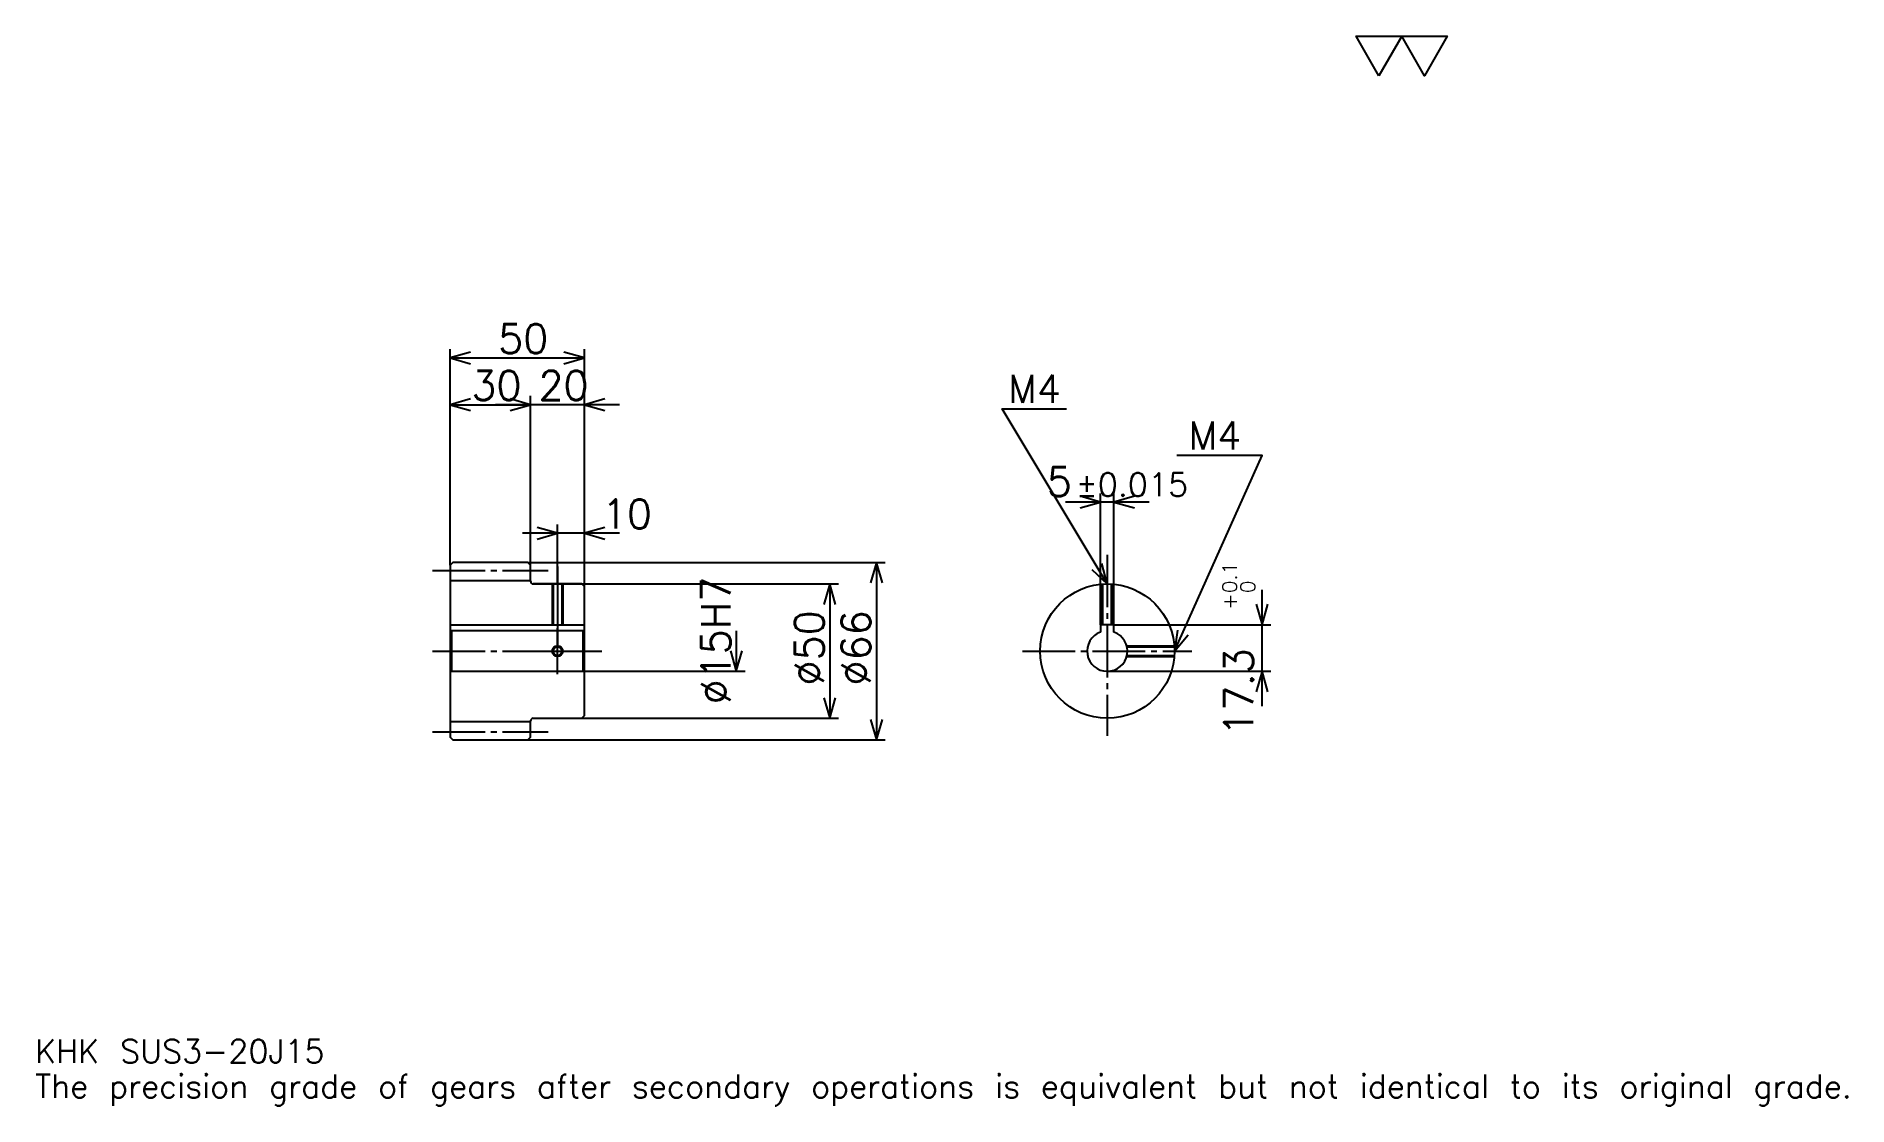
# Model space of a CAD drawing. Extents: x 22 to 696, y 8 to 406.
import ezdxf

# ---------------------------------------------------------------- set-up
doc = ezdxf.new("R2010")
doc.units = 0
doc.linetypes.add('DASHDOT', pattern=[26.086956, 19.565217, -2.173913, 2.173913, -2.173913])
doc.layers.get('0').update_dxf_attribs({"linetype": 'CONTINUOUS'})
doc.layers.add('DASHDOT', color=6, linetype='DASHDOT')
doc.styles.add('KANJI', font='TXT', dxfattribs={"bigfont": 'BIGFONT'})

msp = doc.modelspace()

# ---------------------------------------------------------------- linework, layer by layer
at = {"color": 5}
for p, q in [((176.086945, 210.17392), (176.086945, 289.521759)), ((176.086945, 286.260864), (226.086945, 286.260864)), ((226.086945, 210.17392), (226.086945, 289.521759)), ((206.086945, 210.17392), (206.086945, 272.130432)), ((176.086945, 268.869568), (206.086945, 268.869568)), ((239.130432, 268.869568), (193.043472, 268.869568)), ((436.195648, 232.608704), (405.108704, 232.608704)), ((418.152161, 186.973923), (418.152161, 235.869568)), ((423.152161, 186.973923), (423.152161, 235.869568)), ((216.086945, 210.17392), (216.086945, 224.304352)), ((239.130432, 221.043488), (203.043472, 221.043488)), ((176.086945, 209.17392), (176.086945, 210.17392)), ((205.086945, 210.17392), (226.086945, 210.17392)), ((206.086945, 209.17392), (206.086945, 210.17392)), ((216.086945, 202.17392), (216.086945, 210.17392)), ((216.086945, 202.17392), (216.086945, 210.17392)), ((226.086945, 210.17392), (338.043457, 210.17392)), ((226.086945, 201.17392), (226.086945, 210.17392)), ((334.782593, 210.17392), (334.782593, 144.17392)), ((207.086945, 202.17392), (226.086945, 202.17392)), ((226.086945, 202.17392), (320.652161, 202.17392)), ((317.391296, 202.17392), (317.391296, 152.17392)), ((478.260864, 156.630447), (478.260864, 200.017395)), ((282.608704, 184.67392), (282.608704, 169.67392)), ((423.152161, 186.973923), (481.521729, 186.973923)), ((226.086945, 169.67392), (285.869568, 169.67392)), ((420.652161, 169.67392), (481.521729, 169.67392)), ((207.086945, 152.17392), (226.086945, 152.17392)), ((226.086945, 152.17392), (320.652161, 152.17392)), ((205.086945, 144.17392), (226.086945, 144.17392)), ((226.086945, 144.17392), (338.043457, 144.17392))]:
    msp.add_line(p, q, dxfattribs=at)
at = {"color": 4}
for p, q in [((176.086945, 203.42392), (206.086945, 203.42392)), ((176.086945, 186.973923), (226.086945, 186.973923)), ((176.586945, 184.67392), (176.586945, 169.67392)), ((225.586945, 184.67392), (226.086945, 185.17392)), ((225.586945, 169.67392), (226.086945, 169.17392)), ((176.086945, 150.92392), (206.086945, 150.92392))]:
    msp.add_line(p, q, dxfattribs=at)
at = {"color": 7}
msp.add_lwpolyline([(521.739136, 391.304352), (513.260864, 406), (547.17395, 406), (538.695679, 391.304352), (530.217407, 406), (521.739136, 391.304352)], dxfattribs=at)
at = {"color": 5}
for points in [[(183.695633, 288.434784), (176.086945, 286.260864), (183.695633, 284.086975)], [(218.478241, 284.086975), (226.086945, 286.260864), (218.478241, 288.434784)], [(183.695633, 271.043488), (176.086945, 268.869568), (183.695633, 266.695648)], [(198.478241, 266.695648), (206.086945, 268.869568), (198.478241, 271.043488)], [(198.478241, 266.695648), (206.086945, 268.869568), (198.478241, 271.043488)], [(233.695648, 271.043488), (226.086945, 268.869568), (233.695648, 266.695648)], [(420.652161, 202.17392), (381.521729, 267.391296), (405.434753, 267.391296)], [(445.652161, 177.17392), (478.260864, 250), (446.521729, 250)], [(410.543457, 230.434784), (418.152161, 232.608704), (410.543457, 234.782623)], [(430.760864, 234.782623), (423.152161, 232.608704), (430.760864, 230.434784)], [(208.478241, 218.869568), (216.086945, 221.043488), (208.478241, 223.217392)], [(233.695648, 223.217392), (226.086945, 221.043488), (233.695648, 218.869568)], [(336.956512, 202.565216), (334.782593, 210.17392), (332.608673, 202.565216)], [(414.873413, 207.579849), (420.652161, 202.17392), (418.601624, 209.816788)], [(319.565216, 194.565216), (317.391296, 202.17392), (315.217377, 194.565216)], [(476.086945, 194.582611), (478.260864, 186.973923), (480.434784, 194.582611)], [(446.777466, 185.006653), (445.652161, 177.17392), (450.745667, 183.229858)], [(280.434784, 177.282608), (282.608704, 169.67392), (284.782593, 177.282608)], [(480.434784, 162.065231), (478.260864, 169.67392), (476.086945, 162.065231)], [(315.217377, 159.782623), (317.391296, 152.17392), (319.565216, 159.782623)], [(332.608673, 151.782623), (334.782593, 144.17392), (336.956512, 151.782623)]]:
    msp.add_lwpolyline(points, dxfattribs=at)
at = {"color": 4}
for points in [[(206.086945, 203.17392), (206.086945, 209.17392), (205.086945, 210.17392), (177.086945, 210.17392), (176.086945, 209.17392), (176.086945, 169.17392)], [(207.086945, 152.17392), (225.086945, 152.17392), (226.086945, 153.17392), (226.086945, 201.17392), (225.086945, 202.17392), (207.086945, 202.17392)], [(214.086945, 202.17392), (214.086945, 186.973923)], [(214.466949, 202.17392), (214.466949, 186.973923)], [(217.70694, 202.17392), (217.70694, 186.973923)], [(218.086945, 202.17392), (218.086945, 186.973923)], [(418.652161, 186.973923), (418.652161, 202.093796)], [(419.032166, 186.973923), (419.032166, 202.121368)], [(422.272156, 186.973923), (422.272156, 202.121368)], [(422.652161, 186.973923), (422.652161, 202.093796)], [(176.086945, 169.17392), (176.586945, 169.67392), (225.586945, 169.67392), (225.586945, 184.67392), (176.586945, 184.67392), (176.086945, 185.17392)], [(423.152161, 184.244995), (423.152161, 186.973923), (418.152161, 186.973923), (418.152161, 184.244995)], [(427.880554, 179.17392), (445.572021, 179.17392)], [(427.975098, 178.793915), (445.599609, 178.793915)], [(427.975098, 175.553925), (445.599609, 175.553925)], [(176.086945, 169.17392), (176.086945, 145.17392), (177.086945, 144.17392), (205.086945, 144.17392), (206.086945, 145.17392), (206.086945, 151.17392)], [(427.880554, 175.17392), (445.572021, 175.17392)]]:
    msp.add_lwpolyline(points, dxfattribs=at)
for centre, radius in [((420.652161, 177.17392), 25), ((216.086945, 177.17392), 1.62)]:
    msp.add_circle(centre, radius, dxfattribs=at)
at = {"color": 7}
msp.add_circle((216.086945, 177.17392), 2, dxfattribs=at)
at = {"color": 4}
for centre, radius, start, end in [((207.086945, 203.17392), 1, 180, 270), ((420.652161, 177.17392), 7.5, 109.471220943, 70.528779057), ((207.086945, 151.17392), 1, 90, 180)]:
    msp.add_arc(centre, radius, start, end, dxfattribs=at)
at = {"layer": 'DASHDOT', "color": 7}
for p, q in [((420.652161, 213.043488), (420.652161, 145.652176)), ((169.565201, 207.17392), (212.608688, 207.17392)), ((216.086945, 202.17392), (216.086945, 177.17392)), ((169.565201, 177.17392), (232.608688, 177.17392)), ((389.130432, 177.17392), (452.173889, 177.17392)), ((169.565201, 147.17392), (212.608688, 147.17392))]:
    msp.add_line(p, q, dxfattribs=at)
for points in [[(216.086945, 208.695663), (216.086945, 180.452179)], [(216.086945, 168.652176), (216.086945, 185.695663)], [(207.565201, 177.17392), (224.608688, 177.17392)]]:
    msp.add_lwpolyline(points, dxfattribs=at)

# ---------------------------------------------------------------- texts
at = {"color": 7, "style": 'KANJI'}
for s, height, p in [('50', 10.869565, (194.021729, 288)), ('30', 10.869565, (184.021729, 270.608704)), ('20', 10.869565, (209.021729, 270.608704)), ('M4', 10.434783, (383.695618, 269.565216)), ('M4', 10.434783, (450.869568, 252.17392)), ('5', 10.869565, (398.21521, 234.782623)), ('%%p0.015', 8.695652, (408.974762, 234.782623)), ('10', 10.869565, (232.608688, 222.782623)), ('KHK SUS3-20J15', 8.695652, (21.73913, 23.913044)), ('The precision grade of gears after secondary operations is equivalent but not identical to its original grade.', 8.695652, (21.73913, 10.869565))]:
    msp.add_text(s, height=height, dxfattribs=at).set_placement(p)
for s, height, p in [('%%c15H7', 10.869565, (280.434784, 157.33696)), ('0.1', 5.434783, (468.913025, 198.735626)), ('0', 5.434783, (475.652161, 198.735626)), ('+', 5.434783, (468.913025, 192.648682)), ('%%c50', 10.869565, (315.217377, 164.402176)), ('%%c66', 10.869565, (332.608673, 164.402176)), ('17.3', 10.869565, (475, 145.600891))]:
    msp.add_text(s, height=height, rotation=90, dxfattribs=at).set_placement(p)

doc.saveas('drawing.dxf')
